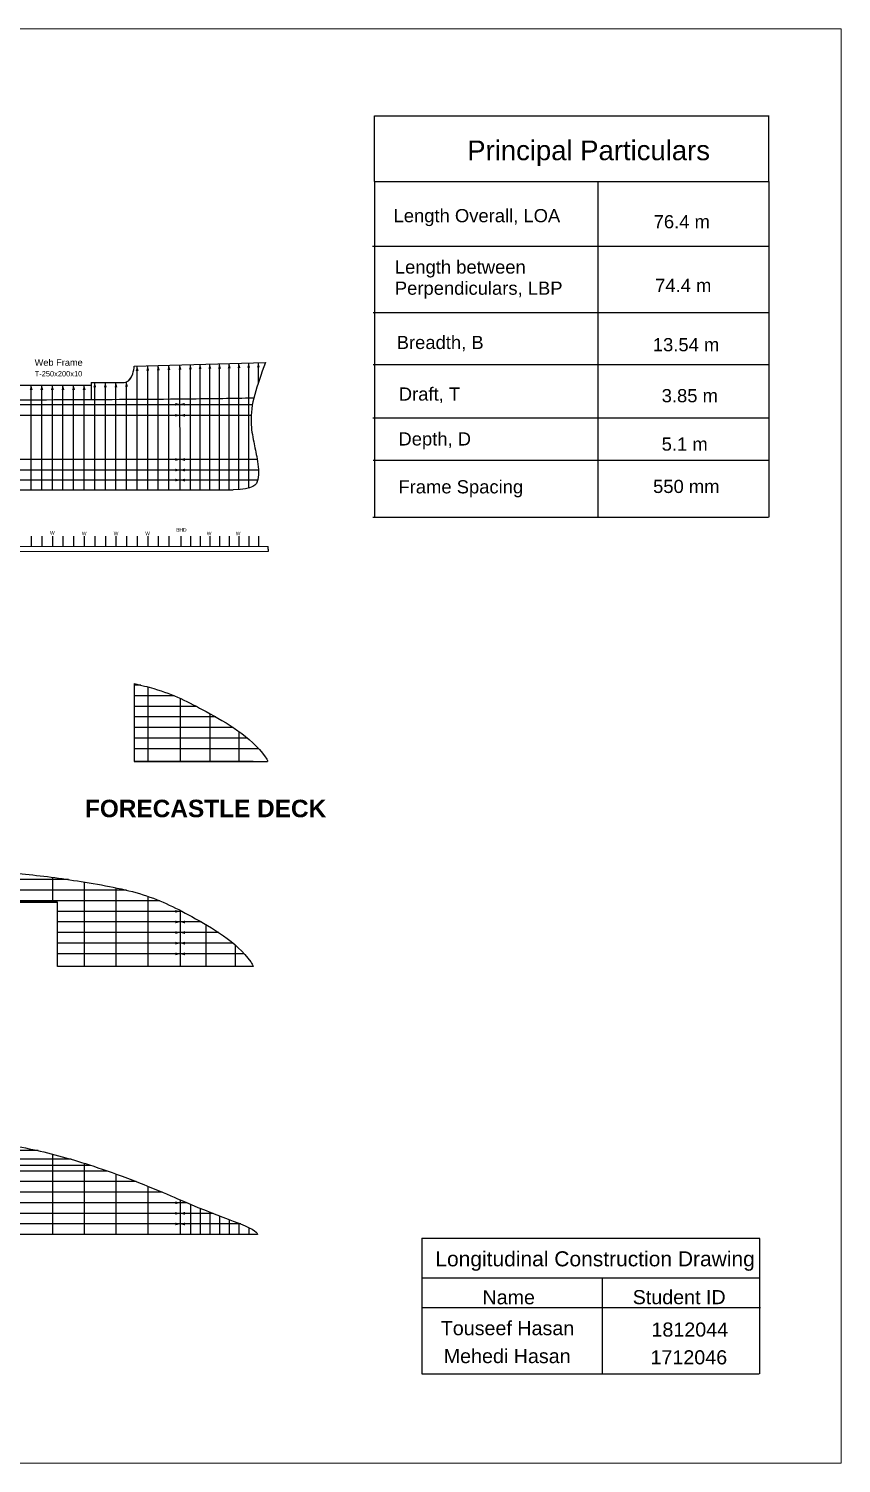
# Model space of a CAD drawing. Header units: inches. Extents: x 12 to 135, y 0 to 92.
# Drawn here: x 82.8 to 135.3, y -0.4 to 92.1 of the extents above; entities that cross this region are included whole.
import ezdxf
from ezdxf.enums import TextEntityAlignment as Align

# ---------------------------------------------------------------- set-up
doc = ezdxf.new("R2010")
doc.units = ezdxf.units.IN
doc.header["$MEASUREMENT"] = 0
doc.linetypes.add('DASHED2', pattern=[0.375, 0.25, -0.125])
for name, color, linetype in [('1', 7, 'Continuous'), ('bulkhead', 10, 'Continuous'), ('Floor', 6, 'Continuous'), ('L', 50, 'Continuous'), ('Layer1', 3, 'Continuous'), ('T', 130, 'Continuous'), ('wl 2', 3, 'Continuous')]:
    doc.layers.add(name, color=color, linetype=linetype)
doc.layers.add('Hide', color=70, linetype='Continuous', lineweight=13, plot=False)
doc.layers.add('Text', color=7, linetype='Continuous', lineweight=13)
doc.styles.get("Standard").update_dxf_attribs({"font": 'arial.ttf'})

msp = doc.modelspace()

# ---------------------------------------------------------------- hatches: boundary and pattern name
at = {"layer": '1'}
h = msp.add_hatch(color=1, dxfattribs=at)
h.dxf.hatch_style = 1
h.paths.add_polyline_path([(89.83842, 70.34192), (89.93156, 70.03144), (89.74527, 70.03144)])
h = msp.add_hatch(color=1, dxfattribs=at)
h.dxf.hatch_style = 1
h.paths.add_polyline_path([(90.52182, 70.36136), (90.61496, 70.05089), (90.42867, 70.05089)])
h = msp.add_hatch(color=1, dxfattribs=at)
h.dxf.hatch_style = 1
h.paths.add_polyline_path([(91.20522, 70.38081), (91.29836, 70.07033), (91.11207, 70.07033)])
h = msp.add_hatch(color=1, dxfattribs=at)
h.dxf.hatch_style = 1
h.paths.add_polyline_path([(91.88862, 70.40025), (91.98176, 70.08977), (91.79547, 70.08977)])
h = msp.add_hatch(color=1, dxfattribs=at)
h.dxf.hatch_style = 1
h.paths.add_polyline_path([(92.60304, 70.42057), (92.69619, 70.1101), (92.5099, 70.1101)])
h = msp.add_hatch(color=1, dxfattribs=at)
h.dxf.hatch_style = 1
h.paths.add_polyline_path([(93.27457, 70.43968), (93.36772, 70.1292), (93.18143, 70.1292)])
h = msp.add_hatch(color=1, dxfattribs=at)
h.dxf.hatch_style = 1
h.paths.add_polyline_path([(93.90102, 70.4575), (93.99417, 70.14703), (93.80788, 70.14703)])
h = msp.add_hatch(color=1, dxfattribs=at)
h.dxf.hatch_style = 1
h.paths.add_polyline_path([(94.52747, 70.47533), (94.62062, 70.16485), (94.43433, 70.16485)])
h = msp.add_hatch(color=1, dxfattribs=at)
h.dxf.hatch_style = 1
h.paths.add_polyline_path([(95.15392, 70.49315), (95.24707, 70.18267), (95.06078, 70.18267)])
h = msp.add_hatch(color=1, dxfattribs=at)
h.dxf.hatch_style = 1
h.paths.add_polyline_path([(95.78037, 70.51097), (95.87352, 70.20049), (95.68723, 70.20049)])
h = msp.add_hatch(color=1, dxfattribs=at)
h.dxf.hatch_style = 1
h.paths.add_polyline_path([(96.40682, 70.52879), (96.49997, 70.21832), (96.31368, 70.21832)])
h = msp.add_hatch(color=1, dxfattribs=at)
h.dxf.hatch_style = 1
h.paths.add_polyline_path([(97.03327, 70.54662), (97.12642, 70.23614), (96.94013, 70.23614)])
h = msp.add_hatch(color=1, dxfattribs=at)
h.dxf.hatch_style = 1
h.paths.add_polyline_path([(97.65972, 70.56444), (97.75287, 70.25396), (97.56658, 70.25396)])
h = msp.add_hatch(color=1, dxfattribs=at)
h.dxf.hatch_style = 1
h.paths.add_polyline_path([(83.00442, 69.1183), (83.09756, 68.80782), (82.91127, 68.80782)])
h = msp.add_hatch(color=1, dxfattribs=at)
h.dxf.hatch_style = 1
h.paths.add_polyline_path([(83.68782, 69.11834), (83.78096, 68.80786), (83.59467, 68.80786)])
h = msp.add_hatch(color=1, dxfattribs=at)
h.dxf.hatch_style = 1
h.paths.add_polyline_path([(84.37122, 69.11838), (84.46436, 68.8079), (84.27807, 68.8079)])
h = msp.add_hatch(color=1, dxfattribs=at)
h.dxf.hatch_style = 1
h.paths.add_polyline_path([(85.05462, 69.11842), (85.14776, 68.80794), (84.96147, 68.80794)])
h = msp.add_hatch(color=1, dxfattribs=at)
h.dxf.hatch_style = 1
h.paths.add_polyline_path([(85.73802, 69.11846), (85.83116, 68.80798), (85.64487, 68.80798)])
h = msp.add_hatch(color=1, dxfattribs=at)
h.dxf.hatch_style = 1
h.paths.add_polyline_path([(86.42142, 69.1185), (86.51456, 68.80802), (86.32827, 68.80802)])
h = msp.add_hatch(color=1, dxfattribs=at)
h.dxf.hatch_style = 1
h.paths.add_polyline_path([(87.10482, 69.28018), (87.19796, 68.9697), (87.01167, 68.9697)])
h = msp.add_hatch(color=1, dxfattribs=at)
h.dxf.hatch_style = 1
h.paths.add_polyline_path([(87.78822, 69.28187), (87.88136, 68.97139), (87.69507, 68.97139)])
h = msp.add_hatch(color=1, dxfattribs=at)
h.dxf.hatch_style = 1
h.paths.add_polyline_path([(88.47162, 69.28356), (88.56476, 68.97309), (88.37847, 68.97309)])
h = msp.add_hatch(color=1, dxfattribs=at)
h.dxf.hatch_style = 1
h.paths.add_polyline_path([(89.15502, 69.32031), (89.24816, 69.00983), (89.06187, 69.00983)])
h = msp.add_hatch(color=1, dxfattribs=at)
h.dxf.hatch_style = 1
h.paths.add_polyline_path([(92.60411, 67.8769), (92.29363, 67.78376), (92.29363, 67.97004)])
h = msp.add_hatch(color=1, dxfattribs=at)
h.dxf.hatch_style = 1
h.paths.add_polyline_path([(92.60411, 67.8769), (92.91458, 67.97004), (92.91458, 67.78376)])
h = msp.add_hatch(color=1, dxfattribs=at)
h.dxf.hatch_style = 1
h.paths.add_polyline_path([(92.60449, 67.16337), (92.29402, 67.07023), (92.29402, 67.25652)])
h = msp.add_hatch(color=1, dxfattribs=at)
h.dxf.hatch_style = 1
h.paths.add_polyline_path([(92.60449, 67.16337), (92.91497, 67.25652), (92.91497, 67.07023)])
h = msp.add_hatch(color=1, dxfattribs=at)
h.dxf.hatch_style = 1
h.paths.add_polyline_path([(92.60603, 64.31473), (92.29555, 64.22159), (92.29555, 64.40787)])
h = msp.add_hatch(color=1, dxfattribs=at)
h.dxf.hatch_style = 1
h.paths.add_polyline_path([(92.60603, 64.31473), (92.9165, 64.40787), (92.9165, 64.22159)])
h = msp.add_hatch(color=1, dxfattribs=at)
h.dxf.hatch_style = 1
h.paths.add_polyline_path([(92.60639, 63.63404), (92.29592, 63.5409), (92.29592, 63.72718)])
h = msp.add_hatch(color=1, dxfattribs=at)
h.dxf.hatch_style = 1
h.paths.add_polyline_path([(92.60674, 62.98692), (92.29627, 62.89377), (92.29627, 63.08006)])
h = msp.add_hatch(color=1, dxfattribs=at)
h.dxf.hatch_style = 1
h.paths.add_polyline_path([(92.60639, 63.63404), (92.91687, 63.72718), (92.91687, 63.5409)])
h = msp.add_hatch(color=1, dxfattribs=at)
h.dxf.hatch_style = 1
h.paths.add_polyline_path([(92.60674, 62.98692), (92.91722, 63.08006), (92.91722, 62.89377)])
h = msp.add_hatch(color=1, dxfattribs=at)
h.dxf.hatch_style = 1
h.paths.add_polyline_path([(92.60708, 35.17391), (92.2966, 35.08076), (92.2966, 35.26705)])
h = msp.add_hatch(color=1, dxfattribs=at)
h.dxf.hatch_style = 1
h.paths.add_polyline_path([(92.60708, 34.48998), (92.2966, 34.39683), (92.2966, 34.58312)])
h = msp.add_hatch(color=1, dxfattribs=at)
h.dxf.hatch_style = 1
h.paths.add_polyline_path([(92.60708, 34.48998), (92.91755, 34.58312), (92.91755, 34.39683)])
h = msp.add_hatch(color=1, dxfattribs=at)
h.dxf.hatch_style = 1
h.paths.add_polyline_path([(92.60708, 33.80655), (92.2966, 33.71341), (92.2966, 33.89969)])
h = msp.add_hatch(color=1, dxfattribs=at)
h.dxf.hatch_style = 1
h.paths.add_polyline_path([(92.60708, 33.80655), (92.91755, 33.89969), (92.91755, 33.71341)])
h = msp.add_hatch(color=1, dxfattribs=at)
h.dxf.hatch_style = 1
h.paths.add_polyline_path([(92.60708, 33.12261), (92.2966, 33.02947), (92.2966, 33.21575)])
h = msp.add_hatch(color=1, dxfattribs=at)
h.dxf.hatch_style = 1
h.paths.add_polyline_path([(92.60708, 32.43262), (92.2966, 32.33948), (92.2966, 32.52576)])
h = msp.add_hatch(color=1, dxfattribs=at)
h.dxf.hatch_style = 1
h.paths.add_polyline_path([(92.60708, 33.12261), (92.91755, 33.21575), (92.91755, 33.02947)])
h = msp.add_hatch(color=1, dxfattribs=at)
h.dxf.hatch_style = 1
h.paths.add_polyline_path([(92.60708, 32.43262), (92.91755, 32.52576), (92.91755, 32.33948)])
h = msp.add_hatch(color=1, dxfattribs=at)
h.dxf.hatch_style = 1
h.paths.add_polyline_path([(92.60698, 16.37885), (92.2965, 16.2857), (92.2965, 16.47199)])
h = msp.add_hatch(color=1, dxfattribs=at)
h.dxf.hatch_style = 1
h.paths.add_polyline_path([(92.60698, 15.69545), (92.2965, 15.6023), (92.2965, 15.78859)])
h = msp.add_hatch(color=1, dxfattribs=at)
h.dxf.hatch_style = 1
h.paths.add_polyline_path([(92.60698, 15.69545), (92.91745, 15.78859), (92.91745, 15.6023)])
h = msp.add_hatch(color=1, dxfattribs=at)
h.dxf.hatch_style = 1
h.paths.add_polyline_path([(92.60698, 15.01205), (92.2965, 14.9189), (92.2965, 15.10519)])
h = msp.add_hatch(color=1, dxfattribs=at)
h.dxf.hatch_style = 1
h.paths.add_polyline_path([(92.60698, 15.01205), (92.91745, 15.10519), (92.91745, 14.9189)])

# ---------------------------------------------------------------- linework, layer by layer
for p, q in [((105.14767, 82.24813), (105.14767, 86.47174)), ((105.14767, 86.47174), (130.61805, 86.47174)), ((130.57792, 82.24951), (130.57792, 86.46534)), ((105.15817, 82.25477), (105.15817, 60.6039)), ((105.1599, 82.25394), (130.57671, 82.25394)), ((119.55179, 82.23902), (119.55179, 60.58815)), ((130.57851, 82.25356), (130.57851, 60.60269)), ((105.02747, 78.06367), (130.57147, 78.06367)), ((105.06863, 73.80353), (130.56347, 73.80353)), ((105.06874, 70.45126), (130.5715, 70.45126)), ((86.8637, 69.27391), (88.89078, 69.27893)), ((105.04809, 67.00579), (130.56654, 67.00579)), ((105.06727, 64.2632), (130.56089, 64.2632)), ((44.4536, 62.36389), (96.04223, 62.3652)), ((73.94259, 62.36511), (92.64782, 62.36511)), ((105.04349, 60.58579), (130.56318, 60.58579)), ((83.00411, 59.36407), (83.00411, 58.709)), ((83.68751, 59.36407), (83.68751, 58.709)), ((84.37091, 59.36407), (84.37091, 58.709)), ((85.05431, 59.36407), (85.05431, 58.709)), ((85.73771, 59.36407), (85.73771, 58.709)), ((86.42111, 59.36407), (86.42111, 58.709)), ((87.10451, 59.36407), (87.10451, 58.709)), ((87.78791, 59.36407), (87.78791, 58.709)), ((88.47131, 59.36407), (88.47131, 58.709)), ((89.15471, 59.36407), (89.15471, 58.709)), ((89.83811, 59.36407), (89.83811, 58.709)), ((90.52151, 59.36407), (90.52151, 58.709)), ((91.20491, 59.36407), (91.20491, 58.709)), ((91.88831, 59.36407), (91.88831, 58.709)), ((92.64782, 59.36407), (92.64782, 58.709)), ((93.27427, 59.36407), (93.27427, 58.709)), ((93.90072, 59.36407), (93.90072, 58.709)), ((94.52717, 59.36407), (94.52717, 58.709)), ((95.15362, 59.36407), (95.15362, 58.709)), ((95.78007, 59.36407), (95.78007, 58.709)), ((96.40652, 59.36407), (96.40652, 58.709)), ((97.03297, 59.36407), (97.03297, 58.709)), ((97.65942, 59.36407), (97.65942, 58.709)), ((108.20017, 14.1068), (108.20017, 5.35251)), ((130.00198, 14.08591), (108.20737, 14.08591)), ((129.99458, 14.07195), (129.99458, 5.35907)), ((108.17971, 11.5479), (130.03621, 11.5479)), ((119.84302, 11.529), (119.84302, 5.34621)), ((108.19708, 9.6165), (130.04154, 9.6165)), ((108.20017, 5.35251), (129.96108, 5.35251))]:
    msp.add_line(p, q)
for points, knots in [([(88.89078, 69.27893), (89.22018, 69.26912), (89.4607, 69.44707), (89.65891, 70.20344), (89.64684, 70.33689)], [0, 0, 0, 0, 0.94080301, 1.2790449, 1.2790449, 1.2790449, 1.2790449]), ([(89.15471, 69.31463), (89.32661, 69.37894), (89.50544, 69.61781), (89.65891, 70.20344), (89.64684, 70.33689)], [0.288725164, 0.288725164, 0.288725164, 0.288725164, 0.940803007, 1.2790449, 1.2790449, 1.2790449, 1.2790449]), ([(98.11284, 70.57167), (97.54573, 69.02314), (97.00173, 67.47091), (97.33045, 65.52204), (97.58562, 64.43101), (97.76711, 62.93183), (97.34626, 62.40033), (96.04223, 62.3652)], [0.3098773, 0.3098773, 0.3098773, 0.3098773, 3.4450743, 4.56290629, 5.46821315, 6.37400409, 7.21244939, 7.21244939, 7.21244939, 7.21244939]), ([(73.94205, 68.15065), (74.15551, 68.15127), (76.87969, 68.1588), (80.85928, 68.16113), (85.88075, 68.17964), (89.64686, 68.20002), (93.45749, 68.22796), (96.01247, 68.26942), (97.3122, 68.29051)], [45.72936738, 45.72936738, 45.72936738, 45.72936738, 46.29159622, 52.90460872, 56.21113049, 59.51767949, 62.82429804, 66.2480719, 66.2480719, 66.2480719, 66.2480719]), ([(89.64684, 49.86168), (90.0942, 49.7633), (91.89881, 49.31517), (94.17524, 48.16309), (97.31571, 46.36142), (98.25154, 44.92209), (98.25028, 44.84782)], [12.19094929, 12.19094929, 12.19094929, 12.19094929, 13.3260412, 16.95184819, 20.99458336, 21.32927056, 21.32927056, 21.32927056, 21.32927056]), ([(74.58242, 37.89201), (77.10339, 37.8663), (81.00602, 37.8218), (85.88073, 37.18184), (90.38227, 36.38762), (93.23715, 34.94278), (96.37762, 33.14111), (97.31345, 31.70178), (97.3122, 31.62751)], [0, 0, 0, 0, 6.61901935, 9.9538863, 13.3260412, 16.95184819, 20.99458336, 21.32927056, 21.32927056, 21.32927056, 21.32927056]), ([(68.46591, 20.59309), (70.35974, 20.60202), (74.76786, 20.62296), (80.52669, 20.4466), (84.8397, 19.44099), (86.85174, 18.80103), (87.5763, 18.54894)], [37.85273738, 37.85273738, 37.85273738, 37.85273738, 42.84773889, 49.47557488, 52.86973764, 54.63378625, 54.63378625, 54.63378625, 54.63378625]), ([(87.5763, 18.54894), (88.41927, 18.26516), (90.24145, 17.5927), (92.40762, 16.66589), (92.40762, 16.66589), (94.90614, 15.53652), (97.28841, 14.88198), (97.61399, 14.37139), (97.60139, 14.32847)], [54.28574699, 54.28574699, 54.28574699, 54.28574699, 56.37711611, 58.57655571, 58.57655571, 58.57655571, 63.49933508, 64.14017905, 64.14017905, 64.14017905, 64.14017905])]:
    msp.add_open_spline(points, degree=3, knots=knots)
for p, q in [((75.09577, 69.11217), (86.86451, 69.11285)), ((89.64684, 49.86168), (89.64684, 44.84782)), ((84.70593, 31.62751), (84.70593, 35.77097))]:
    msp.add_line(p, q, dxfattribs=at)
at = {"layer": '1', "lineweight": 35}
msp.add_lwpolyline([(84.70593, 35.77097), (79.01093, 35.77097)], dxfattribs=at)
at = {"layer": 'bulkhead'}
for p, q in [((92.60708, 62.36511), (92.60274, 70.41606)), ((92.60708, 48.9151), (92.60708, 44.84782))]:
    msp.add_line(p, q, dxfattribs=at)
at = {"layer": 'bulkhead', "linetype": 'ByBlock'}
msp.add_line((92.60708, 35.21613), (92.60708, 31.62751), dxfattribs=at)
at = {"layer": 'bulkhead', "linetype": 'Continuous'}
msp.add_line((92.60708, 16.5191), (92.60708, 14.32847), dxfattribs=at)
at = {"layer": 'Floor'}
for p, q in [((98.28104, 58.54236), (98.28104, 58.709)), ((98.28104, 58.54236), (98.28104, 58.37572)), ((84.37091, 19.52172), (84.37091, 14.32847)), ((86.42111, 18.93293), (86.42111, 14.32847)), ((88.47131, 18.23708), (88.47131, 14.32847)), ((90.52151, 17.45091), (90.52151, 14.32847)), ((93.27427, 16.28815), (93.27427, 14.32847)), ((93.90072, 16.03037), (93.90072, 14.32847)), ((94.52717, 15.78259), (94.52717, 14.32847)), ((95.15362, 15.54166), (95.15362, 14.32847)), ((95.78007, 15.30301), (95.78007, 14.32847)), ((96.40652, 15.05833), (96.40652, 14.32847)), ((97.03297, 14.78619), (97.03297, 14.32847))]:
    msp.add_line(p, q, dxfattribs=at)
at = {"layer": 'Hide'}
for p, q in [((21.85697, 58.709), (98.28104, 58.709)), ((21.85697, 58.37572), (98.28104, 58.37572))]:
    msp.add_line(p, q, dxfattribs=at)
at = {"layer": 'L'}
for p, q in [((89.83811, 62.36504), (89.83811, 70.33624)), ((91.20491, 62.36507), (91.20491, 70.37513)), ((91.88831, 62.36509), (91.88831, 70.39457)), ((93.27427, 62.36513), (93.27427, 70.434)), ((93.90072, 62.36514), (93.90072, 70.45183)), ((95.15362, 62.36511), (95.15362, 70.48747)), ((95.78007, 62.36511), (95.78007, 70.5053)), ((97.03297, 62.47404), (97.03297, 70.54094)), ((97.65942, 69.28958), (97.65942, 70.55877)), ((83.00411, 62.36487), (83.00411, 69.11263)), ((83.68751, 62.36488), (83.68751, 69.11267)), ((85.05431, 62.36492), (85.05431, 69.11274)), ((85.73771, 62.36494), (85.73771, 69.11278)), ((87.10451, 62.36497), (87.10451, 69.2745)), ((87.78791, 62.36499), (87.78791, 69.2762)), ((89.15471, 62.36502), (89.15471, 69.31463)), ((97.2751, 67.84669), (21.85697, 67.84669)), ((97.19217, 67.16337), (21.85697, 67.16337)), ((97.58192, 64.31473), (26.29718, 64.31473)), ((97.66123, 63.63404), (28.1601, 63.63404)), ((97.61929, 62.98692), (30.44602, 62.98692)), ((90.08536, 49.76104), (89.64684, 49.76104)), ((92.23284, 49.07717), (89.64684, 49.07717)), ((93.66663, 48.39421), (89.64684, 48.39421)), ((94.92036, 47.71028), (89.64684, 47.71028)), ((96.04001, 47.02686), (89.64684, 47.02686)), ((96.96357, 46.34292), (89.64684, 46.34292)), ((97.68944, 45.65293), (89.64684, 45.65293)), ((97.3122, 44.84782), (89.64684, 44.84782)), ((85.40773, 37.22341), (25.60602, 37.22341)), ((89.14728, 36.54073), (22.95886, 36.54073)), ((91.29475, 35.85686), (21.85697, 35.85686)), ((92.72855, 35.17391), (84.70593, 35.17391)), ((93.98228, 34.48998), (84.70593, 34.48998)), ((95.10192, 33.80655), (84.70593, 33.80655)), ((96.02549, 33.12261), (84.70593, 33.12261)), ((96.75136, 32.43262), (84.70593, 32.43262)), ((97.3122, 31.62751), (84.70593, 31.62751)), ((83.46153, 19.74133), (26.26041, 19.74133)), ((85.58291, 19.18832), (24.52902, 19.18832)), ((89.78073, 17.74547), (21.85697, 17.74547)), ((87.92798, 18.42889), (22.88203, 18.42889)), ((91.46744, 17.06207), (21.85697, 17.06207)), ((94.75268, 15.69527), (21.85697, 15.69527)), ((96.52068, 15.01187), (21.85697, 15.01187))]:
    msp.add_line(p, q, dxfattribs=at)
at = {"layer": 'Layer1', "color": 4}
msp.add_line((89.64734, 70.33082), (98.11284, 70.57167), dxfattribs=at)
at = {"layer": 'T'}
for p, q in [((90.52151, 62.36506), (90.52151, 70.35569)), ((94.52717, 62.36511), (94.52717, 70.46965)), ((96.40652, 62.3826), (96.40652, 70.52312)), ((84.37091, 62.3649), (84.37091, 69.1127)), ((86.42111, 62.36495), (86.42111, 69.11282)), ((88.47131, 62.365), (88.47131, 69.27789)), ((90.52151, 49.65126), (90.52151, 44.84576)), ((94.52717, 47.92993), (94.52717, 44.84782)), ((96.40652, 46.77327), (96.40652, 44.84782)), ((84.37091, 37.36977), (84.37091, 35.79968)), ((86.42111, 37.0664), (86.42111, 31.62751)), ((88.47131, 36.69248), (88.47131, 31.62751)), ((90.52151, 36.14907), (90.52151, 31.62751)), ((94.28021, 34.31814), (94.28021, 31.62751)), ((96.15956, 33.00847), (96.15956, 31.62751)), ((86.8566, 18.79245), (23.62565, 18.79245)), ((93.06095, 16.37867), (21.85697, 16.37867)), ((97.60139, 14.32847), (21.85697, 14.32847))]:
    msp.add_line(p, q, dxfattribs=at)
at = {"layer": 'T', "ltscale": 3}
msp.add_line((89.64684, 44.84782), (98.25028, 44.84782), dxfattribs=at)
at = {"layer": 'Text', "color": 2, "true_color": 0xffff00}
msp.add_lwpolyline([(12.04028, -0.4218), (135.26257, -0.4218), (135.26257, 92.09853), (12.04028, 92.09853)], close=True, dxfattribs=at)
at = {"layer": 'wl 2', "color": 253, "linetype": 'ByBlock', "true_color": 0x9898cc}
msp.add_line((86.8637, 69.27391), (86.86915, 68.18545), dxfattribs=at)

# ---------------------------------------------------------------- texts
at = {"char_height": 0.2278, "attachment_point": 1}
for s, width, insert in [('W', 0.3769227, (84.21838, 59.69421)), ('W', 0.3769227, (86.27302, 59.66211)), ('W', 0.3769227, (88.32934, 59.66211)), ('W', 0.3769227, (90.36406, 59.66211)), ('BHD', 0.6154308, (92.35296, 59.89287)), ('W', 0.3769227, (94.33386, 59.66211)), ('W', 0.3769227, (96.20088, 59.66211))]:
    msp.add_mtext_dynamic_manual_height_columns(s, width=width, gutter_width=1.139, heights=[0], dxfattribs=dict(at, insert=insert))
at = {"layer": '1', "color": 5, "attachment_point": 7, "line_spacing_factor": 0.963855}
for s, insert, char_height, width in [('{\\C7;Principal Particulars}', (111.13446, 83.23505), 1.2684381, 19.1182656), ('{\\C7;Length Overall, LOA}', (106.37874, 79.36095), 0.8495029, 11.1049476), ('{\\C7;76.4 m}', (123.15725, 79.21438), 0.8495029, 4.9997851), ('{\\C7;Length between \\PPerpendiculars, LBP}', (106.46297, 74.68296), 0.8495029, 11.1151825), ('{\\C7;74.4 m}', (123.25286, 75.11877), 0.8495029, 4.9997851), ('{\\C7;Breadth, B}', (106.58295, 71.28156), 0.8495029, 12.631328), ('{\\C7;13.54 m}', (123.10399, 71.28356), 0.8495029, 4.9997851), ('{\\C7;Draft, T}', (106.7161, 67.95523), 0.8495029, 12.8039534), ('{\\C7;3.85 m}', (123.6745, 67.99559), 0.8495029, 4.3293943), ('{\\C7;Depth, D}', (106.69396, 64.96154), 0.8495029, 12.8039534), ('{\\C7;5.1 m}', (123.6745, 64.87449), 0.8495029, 4.3293943), ('{\\C7;Frame Spacing}', (106.69396, 61.87327), 0.8495029, 12.8039534)]:
    msp.add_mtext(s, dxfattribs=dict(at, insert=insert, char_height=char_height, width=width))
at = {"layer": '1', "color": 5, "linetype": 'DASHED2', "insert": (123.12001, 63.0043), "char_height": 0.8494937, "attachment_point": 1}
msp.add_mtext_dynamic_manual_height_columns('{\\C7;550 mm}', width=13.5176911, gutter_width=1.07599, heights=[0], dxfattribs=at)
at = {"layer": '1', "insert": (86.47144, 42.37254), "char_height": 1.1266691, "attachment_point": 1}
msp.add_mtext_dynamic_manual_height_columns('{\\fArial|b1|i0|c0|p34;FORECASTLE DECK}', width=16.3583049, gutter_width=1.40834, heights=[0], dxfattribs=at)
at = {"layer": 'Text', "ltscale": 0.5}
for s, height, p in [('Web Frame', 0.424997, (84.77626, 70.56943)), ('T-250x200x10', 0.3436919, (84.76345, 69.84565))]:
    msp.add_text(s, height=height, dxfattribs=at).set_placement(p, align=Align.MIDDLE_CENTER)
at = {"layer": 'Text', "color": 7, "true_color": 0xffffff, "attachment_point": 7, "line_spacing_factor": 0.963855}
for s, insert, char_height, width in [('{\\C7;Longitudinal Construction Drawing}', (109.07454, 11.98904), 0.9686467, 20.9761782), ('{\\C7;Name}', (112.11411, 9.81833), 0.908618, 18.0135168), ('{\\C7;Student ID}', (121.80488, 9.82794), 0.9086183, 18.0135168), ('{\\C7;Touseef Hasan}', (109.426, 7.82838), 0.9086183, 18.0135168), ('{\\C7;1812044}', (123.01759, 7.73742), 0.9086183, 18.0135168), ('{\\C7;Mehedi Hasan}', (109.6156, 6.02729), 0.9086183, 18.0135168), ('{\\C7;1712046}', (122.95645, 5.94722), 0.9086183, 18.0135168)]:
    msp.add_mtext(s, dxfattribs=dict(at, insert=insert, char_height=char_height, width=width))

doc.saveas('drawing.dxf')
